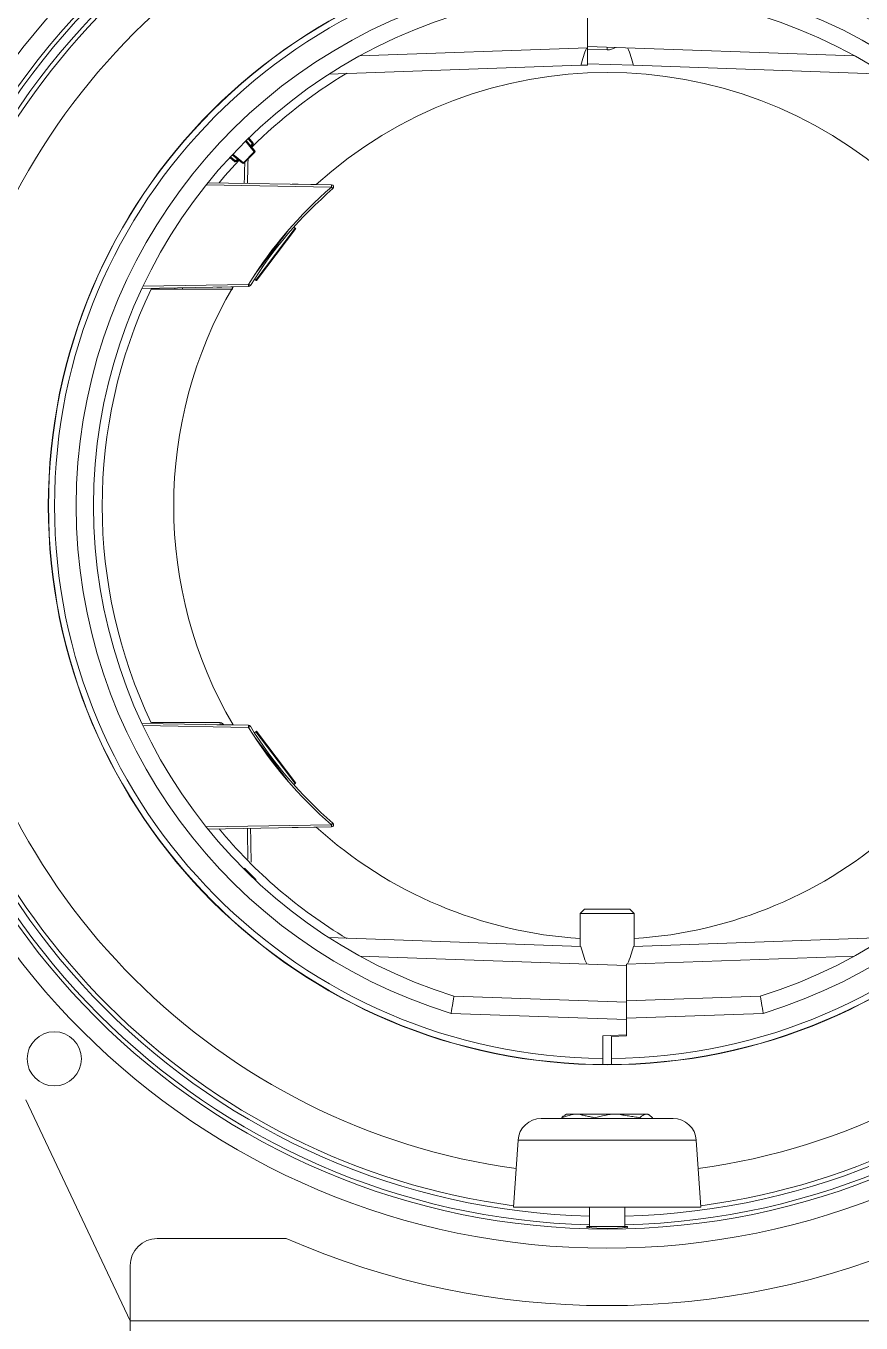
# Model space of a CAD drawing. Extents: x 7 to 113, y 1 to 87.
# Drawn here: x 46.33 to 50.18, y 33.05 to 39.03 of the extents above; entities that cross this region are included whole.
import ezdxf

# ---------------------------------------------------------------- set-up
doc = ezdxf.new("R2010")
doc.units = 0
doc.header["$MEASUREMENT"] = 0
doc.layers.add('OBJECT', color=7, linetype='CONTINUOUS')

msp = doc.modelspace()

# ---------------------------------------------------------------- linework, layer by layer
at = {"layer": 'OBJECT', "lineweight": 15}
for p, q in [((48.9183, 38.9319), (48.9183, 39.1019)), ((47.6729, 38.9906), (47.6729, 38.9906)), ((47.8668, 38.8952), (48.9183, 38.9319)), ((50.1498, 38.8952), (48.9183, 38.9382)), ((48.9183, 38.9319), (48.9183, 38.8519)), ((48.9183, 38.9249), (49.0083, 38.9217)), ((49.0083, 38.9217), (49.0083, 38.9351)), ((47.7243, 38.8102), (48.8874, 38.8509)), ((48.8874, 38.8509), (48.9183, 38.8519)), ((49.1293, 38.8509), (48.9183, 38.8582)), ((50.2924, 38.8102), (49.1293, 38.8509)), ((47.3802, 38.4512), (47.3389, 38.5005)), ((47.3423, 38.5038), (47.3823, 38.4562)), ((47.3715, 38.4882), (47.3511, 38.5125)), ((47.3547, 38.516), (47.3752, 38.4916)), ((47.3627, 38.4795), (47.3715, 38.4882)), ((47.3749, 38.4848), (47.3659, 38.4758)), ((47.3659, 38.4758), (47.3749, 38.4848)), ((47.2898, 38.4062), (47.2667, 38.4256)), ((47.2667, 38.4256), (47.2898, 38.4062)), ((47.2701, 38.4292), (47.2931, 38.4099)), ((47.3251, 38.3991), (47.2785, 38.4383)), ((47.2785, 38.4383), (47.3251, 38.3991)), ((47.2817, 38.4417), (47.3301, 38.4012)), ((47.3301, 38.4012), (47.3802, 38.4512)), ((47.382, 38.4495), (47.3319, 38.3994)), ((47.3319, 38.3994), (47.382, 38.4495)), ((47.2931, 38.4099), (47.3019, 38.4186)), ((47.3056, 38.4155), (47.2965, 38.4065)), ((47.2965, 38.4065), (47.3056, 38.4155)), ((47.7363, 38.2995), (47.1663, 38.3094)), ((47.1583, 38.2996), (47.7363, 38.2895)), ((47.6659, 38.3007), (47.5831, 38.3022)), ((47.5361, 38.089), (47.3814, 37.8837)), ((47.3878, 37.8599), (47.5684, 38.0995)), ((47.3905, 37.8579), (47.5711, 38.0975)), ((47.5684, 38.0995), (47.5624, 38.104)), ((46.8612, 37.8217), (47.3538, 37.8303)), ((47.3538, 37.8403), (46.866, 37.8318)), ((47.2298, 37.8281), (47.2826, 37.829)), ((47.3878, 37.8599), (47.381, 37.8651)), ((47.0132, 37.8182), (46.9038, 37.8182)), ((46.8612, 35.8148), (47.3538, 35.8062)), ((47.3538, 35.7962), (46.866, 35.8047)), ((47.2298, 35.8083), (47.2826, 35.8074)), ((47.3878, 35.7765), (47.381, 35.7714)), ((47.3814, 35.7527), (47.5361, 35.5474)), ((47.5684, 35.5369), (47.3878, 35.7765)), ((47.5711, 35.539), (47.3905, 35.7786)), ((47.5684, 35.5369), (47.5624, 35.5324)), ((47.5711, 35.539), (47.5684, 35.5369)), ((47.1583, 35.3369), (47.7363, 35.347)), ((47.7363, 35.337), (47.1663, 35.327)), ((47.6659, 35.3357), (47.5831, 35.3343)), ((47.3347, 35.143), (47.3331, 35.1417)), ((47.3347, 35.143), (47.3364, 35.1447)), ((47.3847, 35.0929), (47.3347, 35.143)), ((47.3364, 35.1447), (47.3865, 35.0946)), ((47.3842, 35.0922), (47.3847, 35.0929)), ((47.3847, 35.0929), (47.3865, 35.0946)), ((48.9033, 34.9582), (48.8833, 34.9382)), ((48.9033, 34.9582), (49.1133, 34.9582)), ((49.1333, 34.9382), (49.1133, 34.9582)), ((48.8833, 34.9382), (48.8833, 34.7857)), ((49.1333, 34.9382), (48.8833, 34.9382)), ((49.1333, 34.7857), (49.1333, 34.9382)), ((47.7243, 34.8262), (48.8874, 34.7856)), ((50.2924, 34.8262), (49.1293, 34.7856)), ((47.8668, 34.7412), (49.0983, 34.6982)), ((50.1498, 34.7412), (49.0983, 34.7045)), ((49.0983, 34.7045), (49.0983, 34.5345)), ((47.7947, 34.5755), (47.7947, 34.5755)), ((48.3016, 34.556), (49.0983, 34.5282)), ((49.715, 34.556), (49.0983, 34.5345)), ((49.0983, 34.5345), (49.0983, 34.4545)), ((49.0983, 34.4482), (48.288, 34.4765)), ((49.7287, 34.4765), (49.0983, 34.4545)), ((49.0983, 34.3732), (49.0983, 34.4545)), ((49.0983, 34.4482), (49.0983, 34.3771)), ((49.0983, 34.3771), (48.9883, 34.3732)), ((48.9883, 34.3732), (48.9883, 34.2683)), ((49.0283, 34.3708), (49.0983, 34.3732)), ((49.0283, 34.2683), (49.0283, 34.3708)), ((48.9883, 34.2683), (48.9883, 34.2408)), ((49.0283, 34.2408), (49.0283, 34.2683)), ((46.3264, 34.0776), (46.8072, 33.0582)), ((48.7986, 33.992), (48.7986, 33.9952)), ((48.8208, 34.012), (48.8136, 34.0078)), ((48.8742, 34.012), (48.8208, 34.012)), ((49.0547, 34.012), (48.8742, 34.012)), ((48.9499, 33.992), (48.9499, 33.9952)), ((49.1889, 34.012), (49.0547, 34.012)), ((49.1596, 33.992), (49.1596, 33.9952)), ((49.1889, 34.012), (49.1958, 34.012)), ((49.2031, 34.0078), (49.1958, 34.012)), ((49.2181, 33.992), (49.2181, 33.9952)), ((49.3122, 33.992), (48.7045, 33.992)), ((48.597, 33.8916), (48.5758, 33.582)), ((49.4197, 33.8916), (48.597, 33.8916)), ((49.4408, 33.582), (49.4197, 33.8916)), ((49.4408, 33.582), (48.5758, 33.582)), ((48.9263, 33.582), (48.9263, 33.4874)), ((49.0903, 33.4874), (49.0903, 33.582)), ((46.9322, 33.4382), (47.5268, 33.4382)), ((46.8072, 33.0582), (46.8072, 33.3132)), ((46.8072, 32.9533), (46.8072, 33.0582)), ((46.8072, 33.0582), (51.2072, 33.0582))]:
    msp.add_line(p, q, dxfattribs=at)
at = {"layer": 'OBJECT', "lineweight": 15, "flags": 128}
for points in [[(47.3749, 38.4848), (47.3748, 38.4849), (47.3746, 38.4851), (47.3743, 38.4854), (47.3739, 38.4858), (47.3734, 38.4863), (47.3728, 38.4869), (47.3722, 38.4876), (47.3715, 38.4882)], [(47.3823, 38.4562), (47.3825, 38.4558), (47.3826, 38.4553), (47.3825, 38.4547), (47.3823, 38.454), (47.382, 38.4533), (47.3815, 38.4526), (47.3809, 38.4519), (47.3802, 38.4512)], [(47.382, 38.4495), (47.3819, 38.4495), (47.3819, 38.4496), (47.3817, 38.4497), (47.3815, 38.4499), (47.3812, 38.4502), (47.3809, 38.4505), (47.3806, 38.4509), (47.3802, 38.4512)], [(47.3092, 38.4125), (47.2443, 38.3405), (47.2173, 38.3085)], [(47.2931, 38.4099), (47.2938, 38.4092), (47.2944, 38.4086), (47.295, 38.408), (47.2955, 38.4074), (47.296, 38.407), (47.2963, 38.4067), (47.2965, 38.4065), (47.2965, 38.4065)], [(47.3301, 38.4012), (47.3295, 38.4005), (47.3288, 38.3999), (47.328, 38.3994), (47.3273, 38.399), (47.3267, 38.3988), (47.3261, 38.3988), (47.3256, 38.3989), (47.3251, 38.3991)], [(47.3319, 38.3994), (47.3319, 38.3994), (47.3318, 38.3995), (47.3316, 38.3997), (47.3314, 38.3999), (47.3312, 38.4001), (47.3308, 38.4004), (47.3305, 38.4008), (47.3301, 38.4012)], [(47.5684, 38.0995), (47.5699, 38.0984), (47.5708, 38.0977), (47.5711, 38.0975), (47.5711, 38.0975)], [(47.0132, 37.8243), (47.0132, 37.8223), (47.0132, 37.8201), (47.0132, 37.8187), (47.0132, 37.8182)], [(47.3905, 37.8579), (47.3905, 37.8579), (47.3902, 37.8581), (47.3893, 37.8588), (47.3878, 37.8599)], [(47.3878, 35.7765), (47.3893, 35.7776), (47.3902, 35.7783), (47.3905, 35.7786), (47.3905, 35.7786)], [(47.3298, 35.1451), (47.3301, 35.1453), (47.3306, 35.1454), (47.3312, 35.1453), (47.3319, 35.1451), (47.3326, 35.1447), (47.3333, 35.1443), (47.334, 35.1437), (47.3347, 35.143)]]:
    msp.add_lwpolyline(points, dxfattribs=at)
at = {"layer": 'OBJECT', "lineweight": 15}
for centre, radius in [((49.0072, 36.8182), 3.425), ((49.0083, 36.8182), 3.3365), ((49.0083, 36.8182), 2.5787), ((49.0083, 36.8182), 2.5775), ((46.4571, 34.267), 0.125)]:
    msp.add_circle(centre, radius, dxfattribs=at)
for centre, radius, start, end in [((49.0083, 36.8182), 3.318, 91.41614, 178.58386), ((49.0083, 36.8182), 3.318, 1.41614, 88.58386), ((49.0083, 36.8182), 3.278, 91.43342, 178.56658), ((49.0083, 36.8182), 3.258, 97.62006, 172.37994), ((49.0083, 36.8182), 3.278, 1.43342, 88.56658), ((49.0083, 36.8182), 3.258, 7.62006, 82.37994), ((49.0083, 36.8182), 3.0863, 97.82696, 172.17304), ((49.0083, 36.8182), 3.0863, 7.82696, 82.17304), ((49.0083, 36.8182), 2.55, 90.44938, 269.55062), ((49.0083, 36.8182), 2.55, 270.44938, 89.55062), ((49.0083, 36.8182), 2.45, 107.09934, 252.90066), ((49.0083, 36.8182), 2.45, 287.09934, 72.90066), ((49.0083, 36.8182), 2.37, 107.34913, 252.65087), ((49.0083, 36.8182), 2.37, 287.34913, 72.65087), ((49.3946, 38.7298), 0.5215, 157.20986, 166.57529), ((49.0092, 38.9844), 0.0626, 269.21396, 306.09729), ((48.6221, 38.7298), 0.5215, 13.42471, 22.79014), ((49.0083, 36.8182), 2.33, 121.04933, 134.74505), ((49.0083, 36.8182), 2, 47.83749, 132.16251), ((47.3494, 38.5165), 0.0359, 308.01283, 315.97287), ((47.3714, 38.4884), 0.005, 314.99787, 39.99787), ((47.3784, 38.453), 0.005, 314.99787, 39.99787), ((47.2648, 38.432), 0.0359, 314.018, 321.98403), ((47.293, 38.41), 0.005, 229.99787, 314.99787), ((47.293, 38.41), 0.005, 229.99787, 314.99787), ((47.3283, 38.4029), 0.005, 229.99787, 314.99787), ((47.3283, 38.4029), 0.005, 229.99787, 314.99787), ((49.0083, 36.8187), 1.9445, 130.8542, 148.07299), ((49.0082, 36.8187), 1.9345, 130.85427, 148.30676), ((47.5928, 38.2945), 0.1436, 358.00462, 1.99538), ((47.7362, 38.2895), 0.01, 310.85424, 89), ((47.597, 38.1657), 0.1864, 38.5689, 41.60814), ((49.0083, 36.8182), 2, 149.64137, 210.35863), ((46.9954, 37.8241), 0.053, 353.62683, 0.919), ((49.0083, 36.8187), 1.9445, 148.07294, 148.30678), ((47.2103, 37.8353), 0.1436, 358.00462, 1.99538), ((47.2157, 37.612), 0.2669, 56.71488, 58.83024), ((47.3536, 37.8403), 0.01, 271, 328.30678), ((49.0083, 36.8182), 2.33, 154.58418, 205.4513), ((49.0083, 36.8182), 3.318, 181.41614, 268.58386), ((49.0083, 36.8182), 3.278, 181.43342, 268.56658), ((49.0083, 36.8182), 3.318, 271.41614, 358.58386), ((49.0083, 36.8182), 3.278, 271.43342, 358.56658), ((49.0083, 36.8182), 3.0863, 187.82696, 262.17304), ((49.0083, 36.8182), 3.0863, 277.82696, 352.17304), ((49.0083, 36.8182), 3.258, 187.62006, 262.37994), ((49.0083, 36.8182), 3.258, 277.62006, 352.37994), ((47.2231, 35.8032), 0.015, 45, 90), ((47.1075, 35.8105), 0.1159, 359.00838, 3.82703), ((47.4151, 35.623), 0.2632, 133.53988, 135.22251), ((47.2103, 35.8012), 0.1436, 358.00469, 1.99531), ((47.3536, 35.7962), 0.01, 31.69322, 89), ((47.2144, 36.0266), 0.2693, 301.17795, 303.27404), ((49.0083, 36.8178), 1.9445, 211.6933, 229.14565), ((49.0082, 36.8178), 1.9346, 211.69332, 229.14565), ((49.0083, 36.8182), 2.33, 219.76359, 238.95067), ((49.0083, 36.8182), 2, 227.83749, 266.41668), ((47.5958, 35.4717), 0.1879, 318.40375, 321.41921), ((47.7362, 35.347), 0.01, 271, 49.14576), ((47.5928, 35.342), 0.1436, 358.00471, 1.99529), ((49.0083, 36.8182), 2, 273.58332, 312.16251), ((47.3329, 35.1412), 0.005, 45, 128.56356), ((47.3804, 35.0875), 0.00693, 17.2824, 51.35721), ((47.383, 35.0911), 0.005, 336.04957, 45), ((49.3946, 34.9067), 0.5215, 193.425, 202.78991), ((48.622, 34.9067), 0.5215, 337.21009, 346.575), ((48.7045, 33.8842), 0.1078, 90, 176.09229), ((49.3122, 33.8842), 0.1078, 3.90771, 90), ((49.0083, 27.1517), 6.3418, 89.15072, 90.84928), ((49.0083, 34.6404), 1.1557, 265.33473, 274.66527), ((49.0083, 34.6407), 1.156, 265.33591, 274.66409), ((49.0928, 33.4046), 0.0888, 83.83379, 91.59165), ((46.9322, 33.3132), 0.125, 90, 180), ((49.0072, 36.8182), 3.69, 246.34659, 293.65341)]:
    msp.add_arc(centre, radius, start, end, dxfattribs=at)
for points in [[(47.3337, 38.3065), (47.3362, 38.4037)], [(47.3514, 38.4189), (47.3484, 38.3063)], [(47.0481, 37.8182), (47.0132, 37.8182)], [(47.2817, 37.8182), (47.0481, 37.8182)], [(46.9069, 35.8182), (47.2231, 35.8182)], [(47.2337, 35.8138), (47.2394, 35.8082)], [(47.3506, 35.1888), (47.3481, 35.3302)], [(47.3629, 35.3304), (47.3656, 35.1745)], [(48.3016, 34.556), (48.288, 34.4765)], [(49.7287, 34.4765), (49.715, 34.556)], [(48.9499, 33.9952), (48.8742, 34.012)], [(49.1596, 33.9952), (49.0547, 34.012)]]:
    msp.add_open_spline(points, degree=1, dxfattribs=at)
for points, knots in [([(47.5549, 38.3026), (47.555, 38.3026), (47.5553, 38.3026), (47.5577, 38.3026), (47.5627, 38.3025), (47.5714, 38.3024), (47.5787, 38.3022), (47.5831, 38.3022)], [0, 0, 0, 0, 0.1014, 0.2436325, 0.4212863, 0.6593576, 1, 1, 1, 1]), ([(47.2298, 37.8281), (47.2297, 37.8281), (47.227, 37.8281), (47.2218, 37.828), (47.2152, 37.8279), (47.2104, 37.8278), (47.2071, 37.8277), (47.2067, 37.8277), (47.2065, 37.8277)], [0, 0, 0, 0, 0.003671, 0.244659, 0.456707, 0.644031, 0.82183, 1, 1, 1, 1]), ([(47.2298, 35.8083), (47.2297, 35.8083), (47.227, 35.8084), (47.2218, 35.8085), (47.2152, 35.8086), (47.2104, 35.8087), (47.2071, 35.8087), (47.2067, 35.8087), (47.2065, 35.8087)], [0, 0, 0, 0, 0.003671, 0.244659, 0.456707, 0.644031, 0.82183, 1, 1, 1, 1]), ([(47.5549, 35.3338), (47.555, 35.3338), (47.5553, 35.3338), (47.5577, 35.3338), (47.5627, 35.3339), (47.5714, 35.3341), (47.5787, 35.3342), (47.5831, 35.3343)], [0, 0, 0, 0, 0.1014, 0.243632, 0.421286, 0.659358, 1, 1, 1, 1]), ([(48.8742, 34.012), (48.8724, 34.012), (48.8469, 34.0117), (48.8218, 34.0032), (48.7986, 33.9952)], [0, 0, 0, 0, 0.070204, 1, 1, 1, 1]), ([(48.7986, 33.9952), (48.801, 33.9979), (48.806, 34.0034), (48.8112, 34.005), (48.8139, 34.0059)], [0, 0, 0, 0, 0.488344, 1, 1, 1, 1]), ([(49.0547, 34.012), (49.0523, 34.012), (49.0168, 34.0117), (48.9821, 34.0032), (48.9499, 33.9952)], [0, 0, 0, 0, 0.070197, 1, 1, 1, 1]), ([(49.1596, 33.9952), (49.1621, 33.9978), (49.1716, 34.0076), (49.1815, 34.0101), (49.1889, 34.012)], [0, 0, 0, 0, 0.25755, 1, 1, 1, 1]), ([(49.1889, 34.012), (49.1915, 34.0117), (49.2014, 34.0108), (49.211, 34.0018), (49.2181, 33.9952)], [0, 0, 0, 0, 0.268631, 1, 1, 1, 1]), ([(48.9143, 33.4928), (48.9148, 33.493), (48.9157, 33.4932), (48.9232, 33.4933), (48.9263, 33.4933)], [0, 0, 0, 0, 0.594523, 1, 1, 1, 1]), ([(48.9143, 33.4928), (48.9143, 33.4918), (48.9143, 33.4904), (48.9143, 33.4889), (48.9143, 33.4885)], [0, 0, 0, 0, 0.6896657, 1, 1, 1, 1]), ([(48.9143, 33.4885), (48.9143, 33.4889), (48.9143, 33.4904), (48.9143, 33.4918), (48.9143, 33.4928)], [0, 0, 0, 0, 0.310334, 1, 1, 1, 1]), ([(49.1023, 33.4885), (49.1023, 33.4889), (49.1023, 33.4904), (49.1023, 33.4918), (49.1023, 33.4928)], [0, 0, 0, 0, 0.3103343, 1, 1, 1, 1]), ([(49.1023, 33.4928), (49.1023, 33.4918), (49.1023, 33.4904), (49.1023, 33.4889), (49.1023, 33.4885)], [0, 0, 0, 0, 0.689666, 1, 1, 1, 1])]:
    msp.add_open_spline(points, degree=3, knots=knots, dxfattribs=at)

doc.saveas('drawing.dxf')
